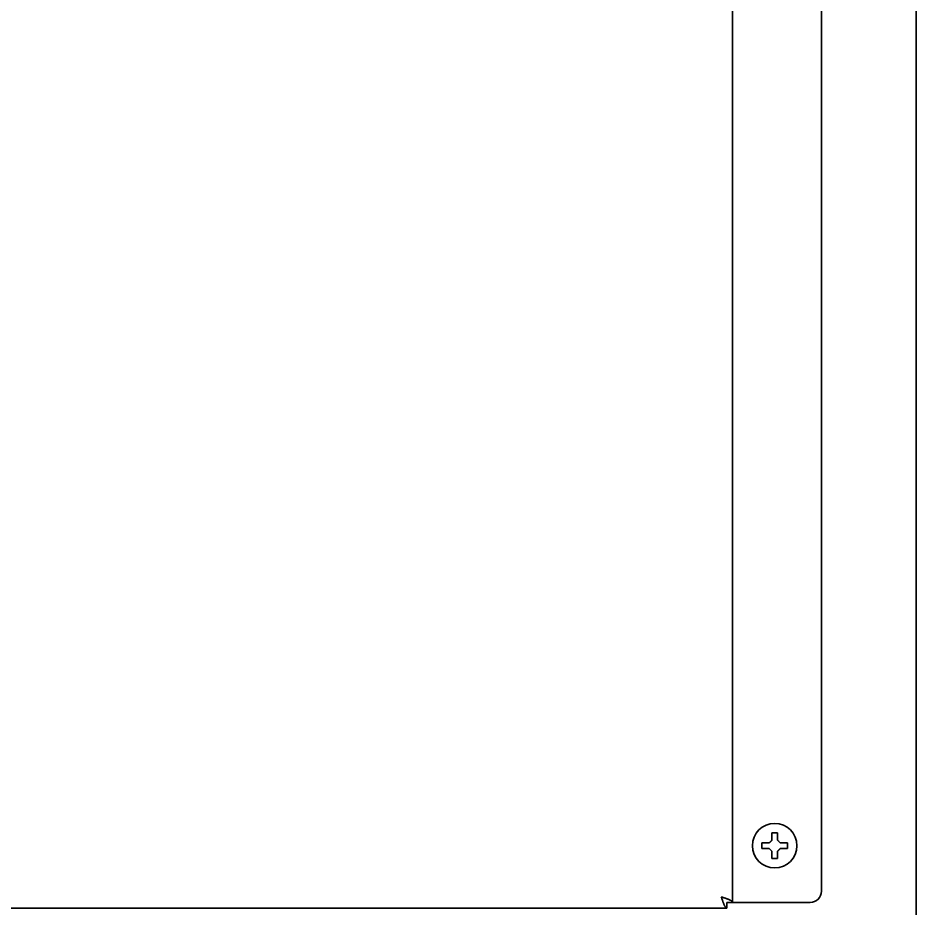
# Model space of a CAD drawing. Extents: x 5997 to 10491, y -672 to 3708.
# Drawn here: x 6697.1 to 6858.6, y 1393.1 to 1553.1 of the extents above; entities that cross this region are included whole.
import ezdxf

# ---------------------------------------------------------------- set-up
doc = ezdxf.new("R2010")
doc.units = 0
doc.header["$LTSCALE"] = 5
doc.layers.add('1', color=7, linetype='CONTINUOUS', true_color=0xffffff)

msp = doc.modelspace()

# ---------------------------------------------------------------- linework, layer by layer
at = {"layer": '1', "color": 7, "linetype": 'Continuous', "lineweight": 35}
for p, q in [((6858.57, 2393.36), (6858.57, 1373.93)), ((6825.57, 1394.13), (6825.57, 2389.44)), ((6841.57, 2385.83), (6841.57, 1396.13)), ((6830.87, 1404.33), (6830.87, 1404.83)), ((6835.47, 1404.83), (6835.47, 1404.33)), ((6830.87, 1403.83), (6830.87, 1404.33)), ((6835.47, 1404.33), (6835.47, 1403.83)), ((6825.57, 1394.13), (6824.57, 1394.13)), ((6824.57, 1393.13), (6824.57, 1394.13)), ((6826.57, 1394.13), (6825.57, 1394.13)), ((6839.57, 1394.13), (6826.57, 1394.13)), ((6032.57, 1393.13), (6824.57, 1393.13))]:
    msp.add_line(p, q, dxfattribs=at)
msp.add_circle((6833.17, 1404.33), 4, dxfattribs=at)
msp.add_arc((6839.57, 1396.13), 2, 270, 0, dxfattribs=at)
for points in [[(6832.67, 1405.33), (6832.67, 1405.38), (6832.67, 1405.49), (6832.67, 1405.65), (6832.67, 1405.81), (6832.67, 1405.96), (6832.67, 1406.12), (6832.67, 1406.27), (6832.67, 1406.44), (6832.67, 1406.56), (6832.67, 1406.63)], [(6832.67, 1406.63), (6832.84, 1406.63), (6833.17, 1406.63), (6833.51, 1406.63), (6833.67, 1406.63)], [(6832.17, 1404.83), (6832.2, 1404.85), (6832.24, 1404.9), (6832.32, 1404.97), (6832.39, 1405.04), (6832.46, 1405.11), (6832.53, 1405.18), (6832.6, 1405.25), (6832.65, 1405.3), (6832.67, 1405.33)], [(6833.67, 1405.33), (6833.7, 1405.3), (6833.75, 1405.25), (6833.82, 1405.18), (6833.9, 1405.1), (6833.97, 1405.03), (6834.03, 1404.96), (6834.1, 1404.9), (6834.15, 1404.85), (6834.17, 1404.83)], [(6834.17, 1404.83), (6834.23, 1404.83), (6834.34, 1404.83), (6834.5, 1404.83), (6834.66, 1404.83), (6834.81, 1404.83), (6834.96, 1404.83), (6835.12, 1404.83), (6835.29, 1404.83), (6835.41, 1404.83), (6835.47, 1404.83)], [(6832.17, 1403.83), (6832.12, 1403.83), (6832.01, 1403.83), (6831.85, 1403.83), (6831.69, 1403.83), (6831.53, 1403.83), (6831.38, 1403.83), (6831.23, 1403.83), (6831.06, 1403.83), (6830.94, 1403.83), (6830.87, 1403.83)], [(6832.67, 1403.33), (6832.65, 1403.35), (6832.6, 1403.4), (6832.52, 1403.48), (6832.45, 1403.55), (6832.38, 1403.62), (6832.31, 1403.69), (6832.24, 1403.76), (6832.2, 1403.8), (6832.17, 1403.83)], [(6834.17, 1403.83), (6834.15, 1403.8), (6834.1, 1403.75), (6834.03, 1403.68), (6833.96, 1403.61), (6833.89, 1403.54), (6833.82, 1403.47), (6833.74, 1403.4), (6833.7, 1403.35), (6833.67, 1403.33)], [(6833.67, 1403.33), (6833.67, 1403.27), (6833.67, 1403.16), (6833.67, 1403), (6833.67, 1402.84), (6833.67, 1402.69), (6833.67, 1402.54), (6833.67, 1402.38), (6833.67, 1402.21), (6833.67, 1402.09), (6833.67, 1402.03)], [(6833.67, 1402.03), (6833.51, 1402.03), (6833.17, 1402.03), (6832.84, 1402.03), (6832.67, 1402.03)], [(6823.57, 1395.13), (6823.6, 1395.05), (6823.64, 1394.9), (6823.72, 1394.68), (6823.79, 1394.46), (6823.86, 1394.26), (6823.93, 1394.06), (6824, 1393.88), (6824.07, 1393.71), (6824.14, 1393.56), (6824.22, 1393.43), (6824.29, 1393.32), (6824.36, 1393.23), (6824.43, 1393.17), (6824.5, 1393.13), (6824.55, 1393.13), (6824.57, 1393.13)], [(6823.57, 1395.13), (6823.65, 1395.1), (6823.8, 1395.05), (6824.02, 1394.98), (6824.23, 1394.91), (6824.44, 1394.84), (6824.64, 1394.77), (6824.82, 1394.7), (6824.99, 1394.63), (6825.14, 1394.55), (6825.27, 1394.48), (6825.38, 1394.41), (6825.46, 1394.34), (6825.53, 1394.27), (6825.56, 1394.2), (6825.57, 1394.15), (6825.57, 1394.13)]]:
    msp.add_open_spline(points, degree=3, dxfattribs=at)
for points in [[(6833.67, 1406.63), (6833.67, 1406.42), (6833.67, 1406.21), (6833.67, 1405.89), (6833.67, 1405.78), (6833.67, 1405.55), (6833.67, 1405.44), (6833.67, 1405.33)], [(6830.87, 1404.83), (6831.08, 1404.83), (6831.29, 1404.83), (6831.61, 1404.83), (6831.72, 1404.83), (6831.94, 1404.83), (6832.06, 1404.83), (6832.17, 1404.83)], [(6832.67, 1402.03), (6832.67, 1402.23), (6832.67, 1402.44), (6832.67, 1402.76), (6832.67, 1402.87), (6832.67, 1403.1), (6832.67, 1403.21), (6832.67, 1403.33)], [(6835.47, 1403.83), (6835.27, 1403.83), (6835.06, 1403.83), (6834.74, 1403.83), (6834.63, 1403.83), (6834.4, 1403.83), (6834.29, 1403.83), (6834.17, 1403.83)]]:
    msp.add_open_spline(points, degree=3, knots=[0, 0, 0, 0, 0.5, 0.5, 0.75, 0.75, 1, 1, 1, 1], dxfattribs=at)

doc.saveas('drawing.dxf')
